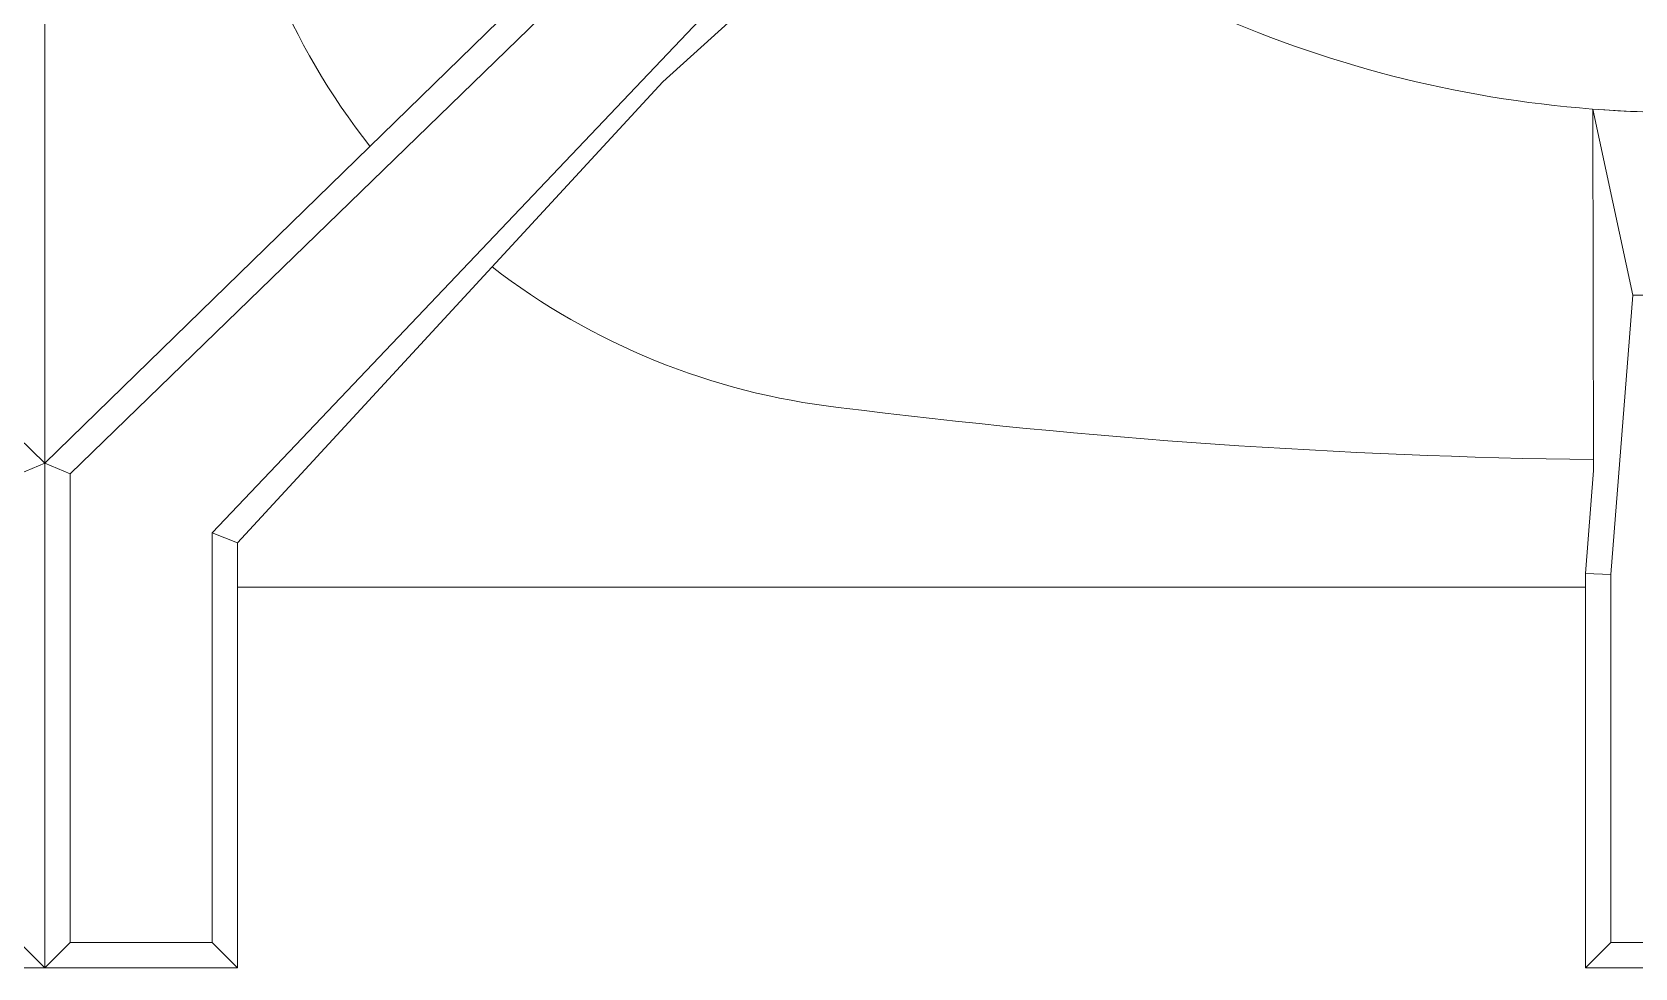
# Model space of a CAD drawing. Extents: x 306 to 2240, y 18 to 779.
# Drawn here: x 689.1932 to 689.3511, y 391.606 to 391.6982 of the extents above; entities that cross this region are included whole.
import ezdxf

# ---------------------------------------------------------------- set-up
doc = ezdxf.new("R2010")
doc.units = 0
doc.header["$MEASUREMENT"] = 0
doc.linetypes.add('ACAD_ISO03W100', pattern=[30, 12, -18])
doc.layers.add('EQUIPAMIENTO SUPER', color=1, linetype='Continuous')

msp = doc.modelspace()

# ---------------------------------------------------------------- linework, layer by layer
at = {"layer": 'EQUIPAMIENTO SUPER', "color": 253, "lineweight": 0}
for p, q in [((689.1944949408376, 391.8047525021579, -6.438942029e-07), (689.1944949408376, 391.6435025021576, -6.438942029e-07)), ((689.1944949408376, 391.8047525021579, -6.438942029e-07), (689.1944949408376, 391.6435025021576, -6.438942029e-07)), ((689.1944949408376, 391.8047525021579, -6.438942029e-07), (689.1944949408376, 391.6435025021576, -6.438942029e-07)), ((689.3509249408366, 391.6722525021582, -6.438942029e-07), (689.3469838353108, 391.6905881774768, -6.438942029e-07)), ((689.3509249408366, 391.6722525021582, -6.438942029e-07), (689.3469838353108, 391.6905881774768, -6.438942029e-07)), ((689.1944949408376, 391.6557244453879, -6.438942029e-07), (689.1919949408388, 391.6546519970948, -6.438942029e-07)), ((689.1944949408376, 391.6557244453879, -6.438942029e-07), (689.1969949408361, 391.6546519970948, -6.438942029e-07)), ((689.1944949408376, 391.6557244453879, -6.438942029e-07), (689.1969949408361, 391.6546519970948, -6.438942029e-07)), ((689.2109949408391, 391.6488530072215, -6.438942029e-07), (689.2134949408377, 391.6478552195067, -6.438942029e-07)), ((689.2109949408391, 391.6488530072215, -6.438942029e-07), (689.2134949408377, 391.6478552195067, -6.438942029e-07)), ((689.1919949408388, 391.6085025021579, -6.438942029e-07), (689.1944949408376, 391.6060025021579, -6.438942029e-07)), ((689.1969949408361, 391.6085025021579, -6.438942029e-07), (689.1944949408376, 391.6060025021579, -6.438942029e-07)), ((689.1969949408361, 391.6085025021579, -6.438942029e-07), (689.1944949408376, 391.6060025021579, -6.438942029e-07)), ((689.2109949408391, 391.6085025021579, -6.438942029e-07), (689.2134949408377, 391.6060025021579, -6.438942029e-07)), ((689.2109949408391, 391.6085025021579, -6.438942029e-07), (689.2134949408377, 391.6060025021579, -6.438942029e-07)), ((689.3487449408372, 391.6085025021579, -6.438942029e-07), (689.3462449408383, 391.6060025021579, -6.438942029e-07)), ((689.3487449408372, 391.6085025021579, -6.438942029e-07), (689.3462449408383, 391.6060025021579, -6.438942029e-07))]:
    msp.add_line(p, q, dxfattribs=at)
at = {"layer": 'EQUIPAMIENTO SUPER', "color": 253, "linetype": 'ACAD_ISO03W100', "lineweight": 0}
msp.add_line((689.3487449408372, 391.6447525021578, -6.438942029e-07), (689.3462449408383, 391.6448514378783, -6.438942029e-07), dxfattribs=at)
msp.add_line((689.3487449408372, 391.6447525021578, -6.438942029e-07), (689.3462449408383, 391.6448514378783, -6.438942029e-07), dxfattribs=at)
at = {"layer": 'EQUIPAMIENTO SUPER', "color": 253, "lineweight": 0, "elevation": -6.438508219e-07}
for points in [[(689.0613587727589, 391.7706264229802), (689.0673714240531, 391.7766390742756), (689.1206984346848, 391.7308462344024), (689.1446549854213, 391.7043144517704), (689.1944949408376, 391.6557244453879), (689.1944949408376, 391.6060025021579), (689.1754949408372, 391.6060025021579), (689.1754949408372, 391.6478552195067), (689.1336145263836, 391.6932807734674), (689.107101612643, 391.7172571192534), (689.0613587727589, 391.7706264229802)], [(689.3276311089162, 391.7706264229802), (689.3216184576218, 391.7766390742756), (689.26829144699, 391.7308462344024), (689.2443348962538, 391.7043144517704), (689.1944949408376, 391.6557244453879), (689.1944949408376, 391.6060025021579), (689.2134949408377, 391.6060025021579), (689.2134949408377, 391.6478552195067), (689.2553753552914, 391.6932807734674), (689.2818882690322, 391.7172571192534), (689.3276311089162, 391.7706264229802)], [(689.3276311089162, 391.7706264229802), (689.3216184576218, 391.7766390742756), (689.26829144699, 391.7308462344024), (689.2443348962538, 391.7043144517704), (689.1944949408376, 391.6557244453879), (689.1944949408376, 391.6060025021579), (689.2134949408377, 391.6060025021579), (689.2134949408377, 391.6478552195067), (689.2553753552914, 391.6932807734674), (689.2818882690322, 391.7172571192534), (689.3276311089162, 391.7706264229802)], [(689.1969949408361, 391.6085025021579), (689.1969949408361, 391.6546519970948), (689.3215466530368, 391.7755039618261), (689.3266412861798, 391.7705634343433), (689.2109949408391, 391.6488530072215), (689.2109949408391, 391.6085025021579), (689.1969949408361, 391.6085025021579), (689.1969949408361, 391.6085025021579)], [(689.1969949408361, 391.6085025021579), (689.1969949408361, 391.6546519970948), (689.3215466530368, 391.7755039618261), (689.3266412861798, 391.7705634343433), (689.2109949408391, 391.6488530072215), (689.2109949408391, 391.6085025021579), (689.1969949408361, 391.6085025021579), (689.1969949408361, 391.6085025021579)], [(689.3469838353108, 391.6905881774768), (689.3470498200973, 391.655004731305), (689.3462449408383, 391.6448514378783), (689.3462449408383, 391.6060025021579), (689.3557449408383, 391.6060025021579)], [(689.3469838353108, 391.6905881774768), (689.3470498200973, 391.655004731305), (689.3462449408383, 391.6448514378783), (689.3462449408383, 391.6060025021579), (689.3557449408383, 391.6060025021579)], [(689.3557449408383, 391.6085025021579), (689.3487449408372, 391.6085025021579), (689.3487449408372, 391.6447525021578), (689.3509249408366, 391.6722525021582), (689.3557449408383, 391.6722525021582)], [(689.3557449408383, 391.6085025021579), (689.3487449408372, 391.6085025021579), (689.3487449408372, 391.6447525021578), (689.3509249408366, 391.6722525021582), (689.3557449408383, 391.6722525021582)], [(689.3462449408383, 391.643502502158), (689.2134949408377, 391.643502502158)], [(689.3462449408383, 391.643502502158), (689.2134949408377, 391.643502502158)]]:
    msp.add_lwpolyline(points, dxfattribs=at)
at = {"layer": 'EQUIPAMIENTO SUPER', "color": 253, "lineweight": 0}
for centre, radius, start, end in [((689.2805027548152, 391.7295151010159, -6.438942029e-07), 0.06875, 186.5772487141416, 218.2581852054179), ((689.2805027548152, 391.7295151010159, -6.438942029e-07), 0.06875, 186.5772487141416, 218.2581852054179), ((689.3557449408383, 391.8047525021579, -6.438942029e-07), 0.1145, 229.8315927053829, 270), ((689.3557449408383, 391.8047525021579, -6.438942029e-07), 0.1145, 229.8315927053829, 270), ((689.3557449408383, 391.8047525021579, -6.438942029e-07), 0.114499999999998, 265.6116551413012, 270), ((689.3557449408383, 391.8047525021579, -6.438942029e-07), 0.114499999999998, 265.6116551413012, 270), ((689.2805075396957, 391.7295103161368, -6.438942029e-07), 0.06875, 232.3990500572724, 263.4227512857748), ((689.2805075396957, 391.7295103161368, -6.438942029e-07), 0.06875, 232.3990500572724, 263.4227512857748), ((689.3557613801627, 392.3217525021575, -6.438942029e-07), 0.6657500000000001, 262.8270596128631, 269.2500759311597), ((689.3557613801627, 392.3217525021575, -6.438942029e-07), 0.6657500000000001, 262.8270596128631, 269.2500759311597)]:
    msp.add_arc(centre, radius, start, end, dxfattribs=at)

doc.saveas('drawing.dxf')
